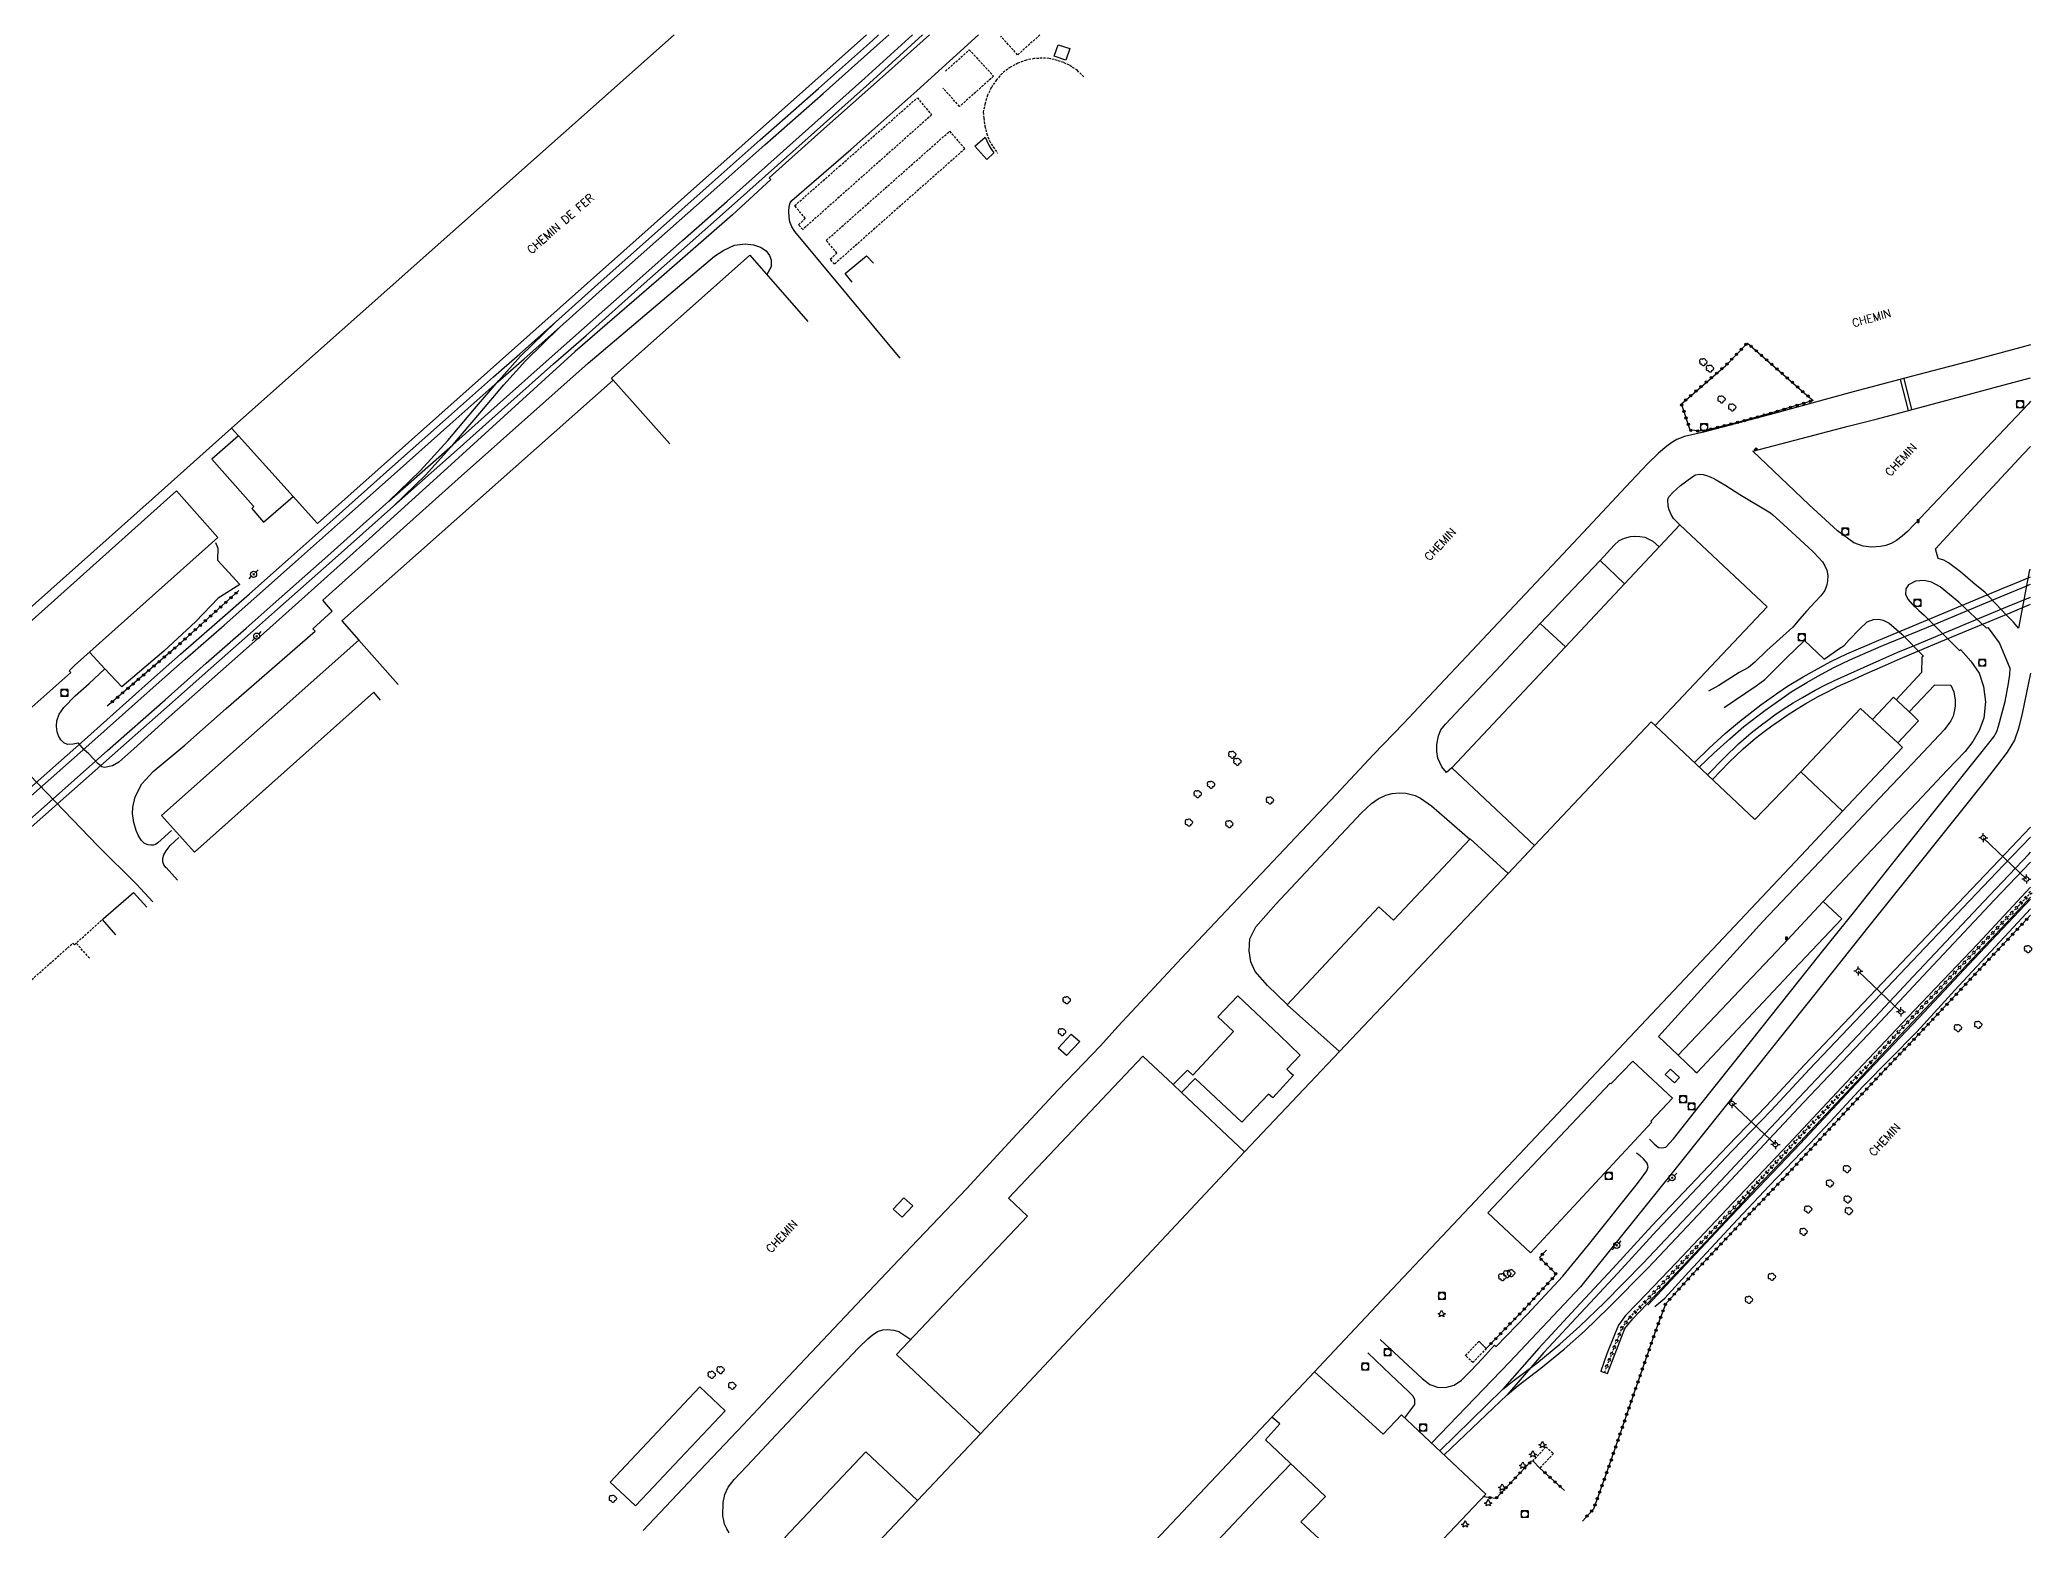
# Model space of a CAD drawing. Header units: millimetres. Extents: x 161000 to 162000, y 122000 to 123000.
# Drawn here: x 161564.6 to 162000.3, y 122344 to 122669.9 of the extents above; entities that cross this region are included whole.
import ezdxf
from ezdxf.enums import TextEntityAlignment as Align

# ---------------------------------------------------------------- set-up
doc = ezdxf.new("R2010")
doc.units = ezdxf.units.MM
doc.linetypes.add('DASHED', pattern=[0.75, 0.5, -0.25])
doc.layers.get('0').update_dxf_attribs({"linetype": 'CONTINUOUS'})
for name, color, linetype in [('W0006', 2, 'CONTINUOUS'), ('W0016', 2, 'CONTINUOUS'), ('W0017', 7, 'CONTINUOUS'), ('W0104', 1, 'CONTINUOUS'), ('W0105', 7, 'CONTINUOUS'), ('W0112', 1, 'DASHED'), ('W0120', 7, 'CONTINUOUS'), ('W0211', 2, 'CONTINUOUS'), ('W0214', 2, 'CONTINUOUS'), ('W0220', 5, 'DASHED'), ('W0300', 7, 'CONTINUOUS'), ('W0303', 7, 'CONTINUOUS'), ('W0323', 7, 'CONTINUOUS'), ('W0401', 7, 'CONTINUOUS'), ('W0420', 7, 'CONTINUOUS'), ('W0473', 7, 'CONTINUOUS'), ('W0610', 7, 'CONTINUOUS'), ('W0611', 7, 'CONTINUOUS'), ('W0700', 7, 'CONTINUOUS'), ('W0989', 7, 'CONTINUOUS')]:
    doc.layers.add(name, color=color, linetype=linetype)
doc.styles.get("Standard").update_dxf_attribs({"font": 'romans.shx', "width": 0.85})

# ---------------------------------------------------------------- blocks, each defined once
blk = doc.blocks.new('T303')
for p, q in [((-0.77, 0), (-0.28, 0.21)), ((-0.28, -0.21), (-0.77, 0)), ((-0.28, 0.21), (0, 0.83)), ((0, 0.83), (0.28, 0.21)), ((0.28, 0.21), (0.83, 0)), ((0.83, 0), (0.28, -0.21)), ((-0.49, -0.63), (-0.28, -0.21)), ((0, -0.35), (-0.49, -0.63)), ((0.56, -0.63), (0, -0.35)), ((0.28, -0.21), (0.56, -0.63))]:
    blk.add_line(p, q)
blk = doc.blocks.new('T300')
for p, q in [((-0.8, 0.51), (-0.86, 0.34)), ((-0.86, 0.34), (-0.86, 0.17)), ((-0.86, 0.17), (-0.74, 0.06)), ((-0.69, 0.63), (-0.8, 0.51)), ((-0.8, -0.06), (-0.74, 0.06)), ((-0.74, 0.06), (-0.69, 0.11)), ((-0.57, 0.69), (-0.69, 0.63)), ((-0.46, 0.69), (-0.57, 0.69)), ((-0.29, 0.63), (-0.46, 0.69)), ((-0.29, 0.63), (-0.17, 0.74)), ((-0.23, 0.57), (-0.29, 0.63)), ((-0.17, 0.74), (-0.06, 0.8)), ((-0.06, 0.8), (0.06, 0.8)), ((0.06, 0.8), (0.23, 0.74)), ((0.23, 0.74), (0.34, 0.63)), ((0.34, 0.63), (0.4, 0.51)), ((0.46, 0.46), (0.34, 0.46)), ((0.4, 0.51), (0.4, 0.46)), ((0.57, 0.4), (0.46, 0.46)), ((0.57, 0.4), (0.69, 0.29)), ((0.69, 0.29), (0.74, 0.17)), ((0.74, 0.06), (0.69, -0.17)), ((0.74, 0.17), (0.74, 0.06)), ((-0.8, -0.17), (-0.8, -0.06)), ((-0.8, -0.23), (-0.8, -0.17)), ((-0.74, -0.34), (-0.8, -0.23)), ((-0.69, -0.4), (-0.74, -0.34)), ((-0.51, -0.46), (-0.69, -0.4)), ((-0.4, -0.46), (-0.51, -0.46)), ((-0.4, -0.46), (-0.34, -0.46)), ((-0.34, -0.46), (-0.34, -0.4)), ((-0.34, -0.51), (-0.34, -0.46)), ((-0.29, -0.63), (-0.34, -0.51)), ((-0.17, -0.74), (-0.29, -0.63)), ((-0.06, -0.8), (-0.17, -0.74)), ((0.06, -0.8), (-0.06, -0.8)), ((0.17, -0.74), (0.06, -0.8)), ((0.23, -0.69), (0.17, -0.74)), ((0.29, -0.46), (0.23, -0.46)), ((0.29, -0.63), (0.23, -0.69)), ((0.46, -0.4), (0.29, -0.46)), ((0.34, -0.51), (0.29, -0.63)), ((0.34, -0.51), (0.34, -0.46)), ((0.57, -0.34), (0.46, -0.4)), ((0.63, -0.29), (0.57, -0.34)), ((0.69, -0.17), (0.63, -0.29))]:
    blk.add_line(p, q)
blk = doc.blocks.new('T473')
for p, q in [((-0.166667, 0.166667), (0.166667, -0.166667)), ((-0.166667, -0.166667), (0.166667, 0.166667)), ((0.500001, 0.500001), (1.000002, 1.000002)), ((-1.000002, -1.000002), (-0.500001, -0.500001))]:
    blk.add_line(p, q)
blk.add_ellipse((0, 0), major_axis=(0.471405, 0.471405), ratio=1, start_param=5.4977871438, end_param=11.780972451)
blk = doc.blocks.new('T420')
for p, q in [((0.75, 0.75), (-0.75, 0.75)), ((-0.75, 0.75), (-0.75, -0.75)), ((0.75, 0.75), (0.75, -0.75)), ((0.75, -0.75), (-0.75, -0.75))]:
    blk.add_line(p, q)
blk.add_ellipse((0, 0), major_axis=(-0.53, 0.53), ratio=1, start_param=3.926991, end_param=10.210176)
blk = doc.blocks.new('T401')
for p, q in [((-0.3, 0.3), (0, 0.3)), ((-0.3, -0.25), (-0.3, 0.3)), ((-0.3, 0.15), (0, 0.15)), ((-0.3, 0), (0, 0)), ((0, 0.3), (0, -0.25)), ((-0.3, -0.15), (0, -0.15)), ((-0.3, -0.25), (-0.3, -0.3)), ((-0.3, -0.3), (0, -0.3)), ((0, -0.3), (0, -0.25))]:
    blk.add_line(p, q)
blk = doc.blocks.new('T610')
for p, q in [((-0.500001, 0), (-1.000002, 0)), ((0, 0.500001), (0, 1.000002)), ((0.500001, 0), (1.000002, 0)), ((0, -0.500001), (0, -1.000002))]:
    blk.add_line(p, q)
blk.add_ellipse((0, 0), major_axis=(-0.353554, 0.353554), ratio=1, start_param=3.926990817, end_param=10.2101761242)
blk = doc.blocks.new('t323o')
at = {"color": 0, "linetype": 'Continuous'}
for radius in [0.25, 0.15]:
    blk.add_circle((0, 0), radius, dxfattribs=at)
blk = doc.blocks.new('t220o')
at = {"color": 0, "linetype": 'Continuous'}
for p, q in [((-0.25, 0.25), (0.25, 0.25)), ((-0.25, -0.25), (0.25, -0.25))]:
    blk.add_line(p, q, dxfattribs=at)

msp = doc.modelspace()

# ---------------------------------------------------------------- linework, layer by layer
at = {"layer": 'W0006'}
for points in [[(161603.01, 122559.99), (161603.54, 122558.77), (161603.44, 122556.11), (161608.34, 122550.81), (161603.61, 122547.81), (161598.75, 122542.72), (161591.73, 122536.22), (161582.5, 122528.48), (161578.79, 122532.35)], [(161922.89, 122447.91), (161926.52, 122444.41), (161926.96, 122444.01), (161948.19, 122466.65), (161958.71, 122477.73), (161954.63, 122481.49)]]:
    msp.add_lwpolyline(points, dxfattribs=at)
at = {"layer": 'W0016'}
for points in [[(161973.25, 122588.9), (161971.55, 122595.66)], [(161972.25, 122595.85), (161973.94, 122589.06)]]:
    msp.add_lwpolyline(points, dxfattribs=at)
at = {"layer": 'W0017'}
for points in [[(161724.49, 122639.35), (161724.13, 122639.73), (161734.76, 122649.3), (161750.17, 122663), (161759.14, 122671)], [(161729.09, 122634.8), (161741.96, 122645.92), (161756.39, 122658.74), (161769.86, 122671)], [(161724.49, 122639.35), (161716.08, 122631.68), (161699.97, 122617.57), (161681.66, 122601.77), (161653.78, 122576.37), (161637.33, 122561.44), (161622.57, 122548.19), (161613.53, 122540.1), (161592.83, 122521.84)], [(161752.73, 122600.31), (161729.7, 122628.03), (161729.05, 122629.07), (161728.62, 122630.13), (161728.5, 122631.15), (161728.42, 122632.4), (161728.5, 122633.48), (161728.73, 122634.29), (161729.09, 122634.8)], [(161596.33, 122515.7), (161605.34, 122523.69), (161624.84, 122540.61), (161624.32, 122541.14), (161628.56, 122545.03), (161626.51, 122547.4), (161656.06, 122573.92), (161684.51, 122599.25), (161712.12, 122622.6), (161714.18, 122623.91), (161716.51, 122625.03), (161718.85, 122625.34), (161720.65, 122625.13), (161722.2, 122624.61), (161723.45, 122623.76), (161724.21, 122622.74), (161724.55, 122621.82), (161724.51, 122620.28)], [(161724.51, 122620.28), (161723.57, 122618.59)], [(162000, 122603.21), (161997.82, 122602.62), (161987.6, 122599.89), (161975.25, 122596.64), (161961.21, 122592.94), (161943.9, 122588.23), (161928.43, 122584.13), (161924.28, 122583.2), (161922.62, 122582.53), (161921.52, 122581.87), (161920.42, 122581.07), (161918.64, 122579.55), (161916.28, 122577.25), (161912.57, 122573.33), (161900, 122559.9), (161878.96, 122537.56), (161868.38, 122526.3), (161862.83, 122520.45), (161856.31, 122513.62), (161848.14, 122504.9), (161815.33, 122470.23), (161800.39, 122454.16), (161796.56, 122449.91), (161787.31, 122440.3), (161777.31, 122429.62), (161767.26, 122418.69), (161755.18, 122405.97), (161743.17, 122393.41), (161734.57, 122384.28), (161728.25, 122377.55), (161718.39, 122367.1), (161707.64, 122355.69), (161696.52, 122343.98)], [(162000, 122590.88), (161999.51, 122590.35), (161986.44, 122576.5), (161974.55, 122563.96), (161973.07, 122562.43), (161971.89, 122561.41), (161970.66, 122560.42), (161969.47, 122559.79), (161968.33, 122559.35), (161967.16, 122559.1), (161965.28, 122559.02), (161963.39, 122559.23), (161961.33, 122559.93), (161957.76, 122562.54), (161951.54, 122568.27), (161945.3, 122574.22), (161939.22, 122579.97), (161948.4, 122582.39), (161960.07, 122585.42), (161966.5, 122587.07), (161984.76, 122591.95), (161993.93, 122594.42), (162000, 122596.04)], [(162000, 122554.01), (161999.72, 122554.04), (161997.37, 122541.24), (161996.21, 122542.56), (161994.7, 122544.14), (161989.95, 122549.15), (161987.85, 122550.85), (161984.62, 122553.61), (161982.05, 122555.58), (161981.01, 122556.13), (161979.79, 122556.52), (161979.16, 122558.65), (161987.76, 122567.97), (161998.4, 122579.38), (162000, 122581.01)], [(161923.28, 122563.87), (161921.86, 122565.27), (161921.34, 122566.11), (161920.95, 122567.12), (161920.75, 122567.97), (161920.65, 122569.42), (161920.9, 122570.03), (161921.78, 122571.04), (161923.44, 122572.47), (161925.88, 122574.32), (161926.73, 122574.79), (161927.64, 122574.98), (161928.35, 122574.88), (161929.13, 122574.66), (161929.9, 122574.35), (161930.83, 122573.9), (161933.31, 122572.45), (161936.38, 122570.47), (161943.1, 122566.5), (161943.64, 122566.05), (161945.91, 122563.92), (161950.47, 122559.77), (161952.4, 122557.96), (161953.65, 122556.69), (161954.48, 122555.77), (161955, 122554.92), (161955.41, 122553.94), (161955.63, 122552.8), (161955.6, 122551.62), (161955.44, 122550.77), (161954.97, 122549.52), (161954.09, 122548.38), (161952.89, 122547.04), (161950.99, 122544.96), (161949.49, 122543.29), (161947.95, 122541.53), (161942.28, 122536.41), (161939.64, 122533.85), (161938.28, 122532.66), (161936.27, 122531.55), (161931.77, 122528.74), (161929.56, 122527.53)], [(161905.85, 122556.04), (161908.94, 122559.4), (161909.98, 122560.45), (161911.16, 122560.99), (161912.47, 122561.34), (161913.46, 122561.43), (161914.52, 122561.32), (161915.61, 122561.16), (161916.52, 122560.74), (161917.4, 122560.29), (161918.77, 122559.07)], [(161916.64, 122429.56), (161917.65, 122428.49), (161918.62, 122427.74), (161919.37, 122427.61), (161920.19, 122427.76), (161921.88, 122429.63), (161927.29, 122436.46), (161938.7, 122450.82), (161953.96, 122470.02), (161961.54, 122479.39), (161969.86, 122489.88), (161990.59, 122515.77), (161991.94, 122517.55), (161992.58, 122518.7), (161992.93, 122519.87), (161994.41, 122525.25), (161995.12, 122529.15), (161995.43, 122531.13), (161995.49, 122532.44), (161993.21, 122538.05), (161990.75, 122541.36), (161990.33, 122541.28), (161984.31, 122546.93), (161980.24, 122550.3), (161978.33, 122551.33), (161976.73, 122551.72), (161974.84, 122551.54), (161973.27, 122550.77), (161972.68, 122549.88), (161972.61, 122548.73), (161973.16, 122547.64), (161974.07, 122546.51), (161975.53, 122545.12), (161976.69, 122544.15), (161978.19, 122542.65), (161984.46, 122536.39), (161984.71, 122536.55), (161986.95, 122534.05), (161988.76, 122531.43), (161989.67, 122528.51), (161990.12, 122525.15), (161989.73, 122521.56), (161988.73, 122518.9), (161987.33, 122516.48), (161985.67, 122514.33), (161981.72, 122510.21), (161975.14, 122503.15), (161965.29, 122492.83), (161954.63, 122481.49), (161945.8, 122472.01), (161922.89, 122447.91), (161918.58, 122451.96)], [(161873.39, 122510.74), (161872.21, 122509.68), (161871.25, 122510.99), (161870.32, 122512.85), (161870.1, 122514.34), (161870.09, 122515.82), (161870.48, 122517.73), (161871, 122519.02), (161872.01, 122520.25), (161876.5, 122525.01), (161883, 122531.94), (161892.76, 122542.27)], [(161932.99, 122523.9), (161939.99, 122528.65), (161941.89, 122530.04), (161946.53, 122534.72), (161950.56, 122538.59), (161954.87, 122534.47), (161958.08, 122536.76), (161959.2, 122537.48), (161960.3, 122538.72), (161962.56, 122541.08), (161964.23, 122542.67), (161965.61, 122543.18), (161966.69, 122543.23), (161967.76, 122543), (161969.05, 122542.35), (161970.69, 122540.95), (161971.84, 122539.97), (161976.55, 122535.18), (161976.19, 122534.93), (161976.11, 122531.56), (161970.62, 122525.62)], [(161592.83, 122521.84), (161585.17, 122514.86), (161581.85, 122511.96), (161580.52, 122511.2), (161578.77, 122510.8), (161578.16, 122510.93), (161577.27, 122511.68), (161575.31, 122513.78), (161574.31, 122514.68), (161573.03, 122516.11), (161571.89, 122515.93), (161570.64, 122515.82), (161569.85, 122516.19), (161569.18, 122516.89), (161568.68, 122517.7), (161568.4, 122518.62), (161568.23, 122519.77), (161568.35, 122521.01), (161568.85, 122522.44), (161569.83, 122523.95), (161572.36, 122526.45), (161575.39, 122529.2), (161578.79, 122532.35), (161575.46, 122536.02)], [(161984.71, 122536.55), (161984.46, 122536.39)], [(162000, 122531.4), (161998.16, 122522.59), (161997.36, 122519.32), (161996.48, 122516.77), (161994.88, 122514.14), (161992.73, 122511.41), (161989.76, 122507.55), (161984.89, 122501.38), (161973.53, 122487.17), (161964.87, 122476.47), (161952.21, 122460.54), (161937.76, 122442.41), (161921.88, 122422.57), (161901.57, 122397.23), (161886, 122380.74), (161868.99, 122363.09)], [(161973.46, 122522.99), (161979.06, 122528.92), (161982.57, 122528.84), (161983.21, 122527.36), (161983.51, 122525.51), (161983.5, 122524.32), (161983.37, 122523.33), (161983.04, 122522.06), (161982.57, 122521.02), (161981.18, 122519.12), (161978.83, 122516.65), (161974.16, 122511.71), (161968.21, 122505.4), (161955.21, 122491.67), (161941.43, 122477.16), (161918.58, 122451.96)], [(161593.41, 122497.03), (161590.39, 122494.33), (161589.87, 122493.99), (161589.36, 122493.84), (161588.86, 122493.82), (161588.31, 122493.91), (161587.47, 122494.22), (161586.8, 122494.88), (161586.17, 122495.9), (161585.65, 122497.01), (161585.14, 122498.8), (161584.86, 122500.77), (161584.94, 122502.16), (161585.42, 122504.41), (161586.91, 122507.23), (161589.39, 122509.91), (161596.33, 122515.7)], [(161485.96, 122470.57), (161487.64, 122469.77), (161488.94, 122469.46), (161490.08, 122469.37), (161491.58, 122469.62), (161493.09, 122470.34), (161495.3, 122472.26), (161499.27, 122475.96), (161509.25, 122485.02), (161520.62, 122495.02), (161524.02, 122498.22), (161524.77, 122497.88), (161529.83, 122502.81), (161533.3, 122505.99), (161534.74, 122507), (161535.86, 122507.57), (161537.1, 122507.91), (161538.95, 122508.24), (161541.04, 122508.46), (161543.48, 122508.4), (161549.99, 122508.3), (161562.37, 122509.22), (161577.33, 122493.62), (161585.72, 122485.33)], [(161837.41, 122458.98), (161833.1, 122463.12), (161830.43, 122466.21), (161829.43, 122468.31), (161829.09, 122470.74), (161829.25, 122473.31), (161830.53, 122475.97), (161834.92, 122480.94), (161843.6, 122490.19), (161853.67, 122500.88), (161855.85, 122502.97), (161857.27, 122503.98), (161859, 122504.75), (161860.36, 122505.15), (161861.92, 122505.27), (161863.36, 122505.16), (161865.36, 122504.68), (161866.58, 122504.12), (161868.96, 122502.46), (161877.34, 122495.12)], [(161592.23, 122488.89), (161591.73, 122489.54), (161591.5, 122490.17), (161591.5, 122490.96), (161591.71, 122491.72), (161592.19, 122492.57), (161593.08, 122493.76)], [(161593.08, 122493.75), (161595.03, 122495.53)], [(161594.67, 122486.16), (161592.21, 122488.91)], [(161585.72, 122485.33), (161589.31, 122481.42)], [(161857.76, 122385.73), (161866.95, 122377.17), (161868.59, 122375.88), (161870.49, 122375.26), (161872.29, 122375.3), (161873.92, 122375.76), (161875.52, 122376.86), (161877.46, 122378.81), (161880.12, 122381.59), (161882.74, 122384.46), (161883.08, 122384.2), (161889.9, 122391.22), (161897.7, 122399.57), (161903.32, 122406.4), (161913.99, 122419.81), (161916.05, 122422.59), (161916.35, 122423.47), (161916.1, 122424.28), (161915.36, 122425.2), (161914.6, 122425.92), (161913.81, 122426.51)], [(161715.39, 122343.43), (161714.81, 122344.32), (161714.35, 122345.37), (161714.16, 122346.13), (161713.94, 122347.19), (161714.02, 122350.05), (161714.39, 122351.82), (161715.16, 122353.47), (161716.42, 122355.09), (161720.46, 122359.36), (161725.58, 122364.8), (161735.6, 122375.42), (161743.65, 122383.93), (161745.7, 122385.87), (161746.62, 122386.7), (161747.83, 122387.47), (161748.96, 122387.84), (161749.9, 122387.95), (161751.35, 122387.76), (161752.47, 122387.49), (161755.08, 122385.73)], [(161863.13, 122368.59), (161864.46, 122370.32), (161865.28, 122371.49), (161865.32, 122372.57), (161864.96, 122373.32), (161864.44, 122373.83), (161863.91, 122374.35), (161860.04, 122378), (161855.03, 122382.82)], [(161838.2, 122358.55), (161829.25, 122349.18), (161819.73, 122339.14)]]:
    msp.add_lwpolyline(points, dxfattribs=at)
at = {"layer": 'W0104'}
for points in [[(161703.35, 122671), (161606.54, 122585.04)], [(161745.39, 122671), (161625.32, 122564.15), (161619.99, 122570.09)], [(161689.99, 122595.54), (161689.64, 122595.95), (161719.86, 122622.82), (161732.56, 122608.34)], [(161742.27, 122616.96), (161740.7, 122618.82), (161745.42, 122622.7), (161746.91, 122621.06)], [(161689.99, 122595.54), (161630.66, 122542.87), (161634.36, 122538.67)], [(161702.36, 122581.58), (161689.99, 122595.54)], [(161606.54, 122585.04), (161589.2, 122569.46), (161509.22, 122498.27), (161476.79, 122469.48), (161428.13, 122426.17), (161401.46, 122402.5)], [(161608.04, 122583.37), (161602.23, 122578.24), (161611.27, 122568.06), (161611.43, 122567.87), (161610.93, 122567.41), (161613.52, 122564.44), (161619.99, 122570.09)], [(161606.54, 122585.04), (161608.04, 122583.37)], [(161619.99, 122570.09), (161608.04, 122583.37)], [(161917.91, 122519.96), (161942.36, 122545.97), (161923.28, 122563.87), (161911.17, 122550.97)], [(161898.26, 122537.23), (161892.76, 122542.27), (161905.85, 122556.04), (161911.17, 122550.97)], [(161898.26, 122537.23), (161911.17, 122550.97)], [(161639.13, 122525.56), (161637.65, 122527.26), (161598.43, 122492.26), (161591.24, 122500.33), (161634.36, 122538.67)], [(161634.36, 122538.67), (161642.97, 122528.96)], [(161891.52, 122493.75), (161873.39, 122510.74), (161898.26, 122537.23)], [(161949.73, 122509.86), (161962.8, 122523.71), (161965.39, 122521.31)], [(161970.92, 122516.17), (161975.47, 122521.01), (161974.16, 122522.34), (161969.99, 122526.21), (161965.39, 122521.31)], [(161917.91, 122519.96), (161917.01, 122520.8), (161891.52, 122493.75)], [(161917.91, 122519.96), (161939.67, 122499.43), (161949.73, 122509.86)], [(161965.39, 122521.31), (161970.92, 122516.17)], [(161958.83, 122501.27), (161971.96, 122515.2), (161970.92, 122516.17)], [(161958.83, 122501.27), (161949.73, 122509.86)], [(161843.4, 122378.65), (161845.4, 122380.81), (161859.19, 122395.48), (161950.93, 122492.74), (161958.83, 122501.27)], [(161848.82, 122448.68), (161837.38, 122458.94), (161857.43, 122480.33), (161860.63, 122477.45), (161877.45, 122495.24), (161885.7, 122487.6)], [(161885.7, 122487.6), (161891.52, 122493.75)], [(161848.82, 122448.68), (161885.7, 122487.6)], [(161581.21, 122474.24), (161578.28, 122477.54), (161578.54, 122477.8), (161585.1, 122483.51), (161588.01, 122480.26)], [(161812.43, 122441.47), (161815.59, 122444.63), (161816.77, 122443.54), (161825.67, 122453.07), (161822.25, 122456.3), (161826.57, 122460.88), (161835.72, 122452.28), (161840.23, 122447.94), (161837.32, 122444.87), (161838.01, 122444.2), (161838.76, 122443.52), (161834.27, 122438.6), (161833.33, 122439.37), (161827.51, 122433.27), (161817.24, 122442.81), (161814.27, 122439.74)], [(161828.04, 122426.75), (161848.82, 122448.68)], [(161770.35, 122365.13), (161751.95, 122382.42), (161780.57, 122412.69), (161776.45, 122416.62), (161805.81, 122447.72), (161812.43, 122441.47)], [(161812.43, 122441.47), (161814.27, 122439.74)], [(161828.04, 122426.75), (161814.27, 122439.74)], [(161828.04, 122426.75), (161770.35, 122365.13)], [(161843.4, 122378.65), (161858.4, 122365.03), (161862.42, 122369.26), (161880.85, 122351.94), (161876.81, 122347.69), (161867.57, 122337.89), (161858.84, 122328.6), (161847.86, 122338.75), (161845.66, 122336.49), (161843.09, 122338.82), (161845.42, 122341.18), (161840.41, 122345.86), (161845.75, 122351.43), (161832.65, 122363.8), (161835.78, 122367.26), (161834.07, 122368.76)], [(161843.4, 122378.65), (161834.07, 122368.76)], [(161834.07, 122368.76), (161728.26, 122256.66), (161721.2, 122249.3), (161712.38, 122257.33), (161704.56, 122249), (161681.33, 122270.84), (161693.67, 122283.92)], [(161756.55, 122350.51), (161770.35, 122365.13)], [(161735.56, 122328.28), (161727.16, 122335.82), (161730.6, 122339.51), (161727.51, 122342.46), (161745.21, 122361.15), (161756.55, 122350.51)], [(161735.56, 122328.28), (161756.55, 122350.51)]]:
    msp.add_lwpolyline(points, dxfattribs=at)
for points in [[(161786.46, 122666.38), (161787.32, 122668.85), (161789.83, 122668.02), (161788.96, 122665.49), (161786.46, 122666.38)], [(161771.38, 122648.61), (161771.7, 122647.85), (161772.21, 122646.78), (161772.72, 122645.97), (161773.22, 122645.21), (161771.71, 122643.74), (161769.11, 122646.67), (161771.38, 122648.61)], [(161572.17, 122533.09), (161571.03, 122531.96), (161571.39, 122531.61), (161556.91, 122518.74), (161547.41, 122529.21), (161594.46, 122571.29), (161603.55, 122561.11)], [(161789.16, 122447.81), (161787.31, 122449.4), (161790.18, 122452.51), (161792.03, 122450.87), (161789.16, 122447.81)], [(161921.7, 122438.47), (161916.96, 122433.46), (161917.13, 122433.24), (161890.58, 122404.67), (161881.26, 122413.46), (161908.04, 122441.78), (161908.21, 122441.65), (161912.96, 122446.61)], [(161921.22, 122444.87), (161923.18, 122443.05), (161922.1, 122441.86), (161920.08, 122443.66), (161921.22, 122444.87)], [(161755.49, 122414.95), (161753.17, 122412.45), (161751.25, 122414.21), (161753.54, 122416.69), (161755.49, 122414.95)], [(161708.93, 122375.37), (161714.49, 122370.15), (161702.11, 122356.99), (161698.87, 122353.6), (161694.9, 122349.35), (161689.3, 122354.54)]]:
    msp.add_lwpolyline(points, close=True, dxfattribs=at)
at = {"layer": 'W0105'}
for points in [[(161879.32, 122385.36), (161880.94, 122383.77)], [(161892.66, 122357.63), (161891.15, 122359.17)]]:
    msp.add_lwpolyline(points, dxfattribs=at)
at = {"layer": 'W0112'}
for points in [[(161783.33, 122671), (161778.44, 122666.64), (161774.78, 122670.7)], [(161762.69, 122663.1), (161767.88, 122667.76), (161773.19, 122661.97), (161765.75, 122655.35), (161762.09, 122659.39)], [(161792.92, 122661.82), (161791.52, 122663.21), (161789.76, 122664.37), (161788.52, 122664.94), (161787.17, 122665.42), (161785.32, 122665.87), (161783.81, 122665.92), (161782.08, 122665.83), (161780.34, 122665.49), (161778.46, 122664.81), (161776.88, 122663.94), (161775.05, 122662.59), (161773.83, 122661.17)], [(161773.83, 122661.17), (161772.67, 122659.47), (161771.86, 122657.8), (161771.31, 122655.99), (161770.93, 122654.09), (161771.06, 122652.8), (161771.28, 122651.02), (161771.68, 122649.4), (161772.29, 122647.85), (161773.09, 122646.5), (161774.07, 122645.12)], [(161519.77, 122419.79), (161516.58, 122423.22), (161527.74, 122433.22), (161540.48, 122444.48), (161554.37, 122456.96), (161571.84, 122472.39), (161572.15, 122472.05), (161578.28, 122477.55)], [(161575.45, 122469.13), (161572.54, 122472.41)], [(161880.94, 122383.77), (161878.01, 122380.67), (161876.42, 122382.19), (161879.32, 122385.36)], [(161891.09, 122359.09), (161894, 122362.29), (161895.63, 122360.77), (161892.66, 122357.63)]]:
    msp.add_lwpolyline(points, dxfattribs=at)
for points in [[(161759.63, 122653.51), (161731.45, 122628.45), (161730.52, 122629.5), (161732.03, 122630.88), (161729.68, 122633.64), (161739.49, 122642.29), (161756.51, 122657.26)], [(161763.57, 122649.93), (161766.92, 122646.11), (161738.38, 122620.88), (161737.48, 122621.98), (161738.94, 122623.3), (161736.58, 122626.07)]]:
    msp.add_lwpolyline(points, close=True, dxfattribs=at)
at = {"layer": 'W0120'}
msp.add_lwpolyline([(161905.95, 122378.82), (161907.47, 122378.27)], dxfattribs=at)
at = {"layer": 'W0211'}
for points in [[(162000, 122484.64), (161988.42, 122472.25), (161973.11, 122456.24), (161959.72, 122441.99), (161947.02, 122428.43), (161933.58, 122414.21), (161922.55, 122402.54), (161914.12, 122393.76), (161911.42, 122390.99), (161909.86, 122388.85), (161909.11, 122387.14), (161907.3, 122382.6), (161905.96, 122378.81)], [(161907.47, 122378.27), (161911.26, 122388.15), (161912.98, 122390.27), (161919.02, 122396.62), (161930.03, 122408.28), (161939.96, 122418.93), (161949.49, 122428.88), (161960.86, 122440.97), (161971.61, 122452.39), (161982.17, 122463.57), (161998.28, 122480.66), (162000, 122482.48)], [(161917.84, 122392.96), (161920.02, 122394.75), (161925.23, 122400.51), (161934.86, 122410.86), (161942.82, 122419.33), (161951.73, 122428.57), (161956.16, 122433.29), (161963.3, 122441.06), (161975.07, 122453.03), (161984.2, 122463.02), (161995.27, 122474.87), (162000, 122479.92)]]:
    msp.add_lwpolyline(points, dxfattribs=at)
at = {"layer": 'W0214'}
msp.add_lwpolyline([(161916.29, 122393.22), (161922.34, 122399.75), (161934.45, 122412.6), (161949.57, 122428.49), (161961.79, 122441.59), (161975.54, 122456.08), (161987.68, 122468.97), (162000, 122482.05)], dxfattribs=at)
at = {"layer": 'W0220'}
msp.add_lwpolyline([(161906.81, 122378.51), (161908.96, 122384.07), (161910.62, 122388.25), (161912.3, 122390.5), (161915.61, 122393.88), (161921.88, 122400.59), (161936.46, 122415.94), (161950.78, 122431.41), (161965.16, 122446.5), (161972.62, 122454.61), (161984.03, 122466.6), (161997.27, 122480.49), (162000, 122483.42)], dxfattribs=at)
at = {"layer": 'W0323'}
msp.add_lwpolyline([(161952.44, 122591.08), (161942.64, 122588.12), (161935.57, 122586.19), (161933.15, 122585.61), (161930.67, 122584.96), (161928.29, 122584.33), (161925.54, 122584.54), (161923.6, 122590.36), (161933.3, 122598.75), (161938.05, 122603.62), (161947.58, 122595.29), (161951.05, 122592.21)], close=True, dxfattribs=at)
for points in [[(161608.13, 122549.49), (161594.05, 122536.85), (161579.32, 122524.21)], [(162000, 122478.52), (161999.19, 122477.67), (161987.42, 122465.17), (161977.21, 122454.24), (161966.85, 122443.42), (161956.74, 122432.54), (161946.46, 122421.5), (161936.23, 122410.8), (161925.96, 122399.92), (161920.11, 122393.48), (161917.91, 122387.38), (161913.15, 122373.69), (161908.29, 122359.47), (161904.38, 122348.65), (161901.96, 122346.03)], [(161894.13, 122405.29), (161892.55, 122403.68), (161896.26, 122400), (161888.77, 122391.88), (161882.67, 122385.55), (161880.94, 122383.77)], [(161891.09, 122359.09), (161890.72, 122359.08), (161883.03, 122350.95), (161880.29, 122351.35)], [(161892.66, 122357.63), (161898.07, 122352.72)]]:
    msp.add_lwpolyline(points, dxfattribs=at)
at = {"layer": 'W0611'}
for points in [[(161999.07, 122486.41), (161989.64, 122495.46)], [(161962.3, 122466.3), (161971.64, 122457.38)], [(161944.18, 122428.34), (161934.68, 122437.33)]]:
    msp.add_lwpolyline(points, dxfattribs=at)
at = {"layer": 'W0700'}
for points in [[(161589.05, 122529.99), (161595.39, 122535.58), (161603.93, 122543.07), (161610.42, 122548.77), (161618.89, 122556.32), (161628.73, 122565.07), (161641.74, 122576.63), (161653.3, 122586.93), (161663.78, 122596.22), (161669.54, 122601.3), (161677.34, 122608.16), (161687.33, 122617.13), (161699.01, 122627.54), (161711.67, 122638.74), (161722.15, 122648.04), (161734.91, 122659.32), (161746.69, 122669.8), (161748.05, 122671)], [(161590.02, 122528.88), (161596.36, 122534.47), (161604.9, 122541.96), (161611.39, 122547.67), (161619.87, 122555.22), (161629.7, 122563.97), (161642.72, 122575.53), (161654.28, 122585.82), (161664.75, 122595.12), (161670.51, 122600.2), (161678.32, 122607.06), (161688.31, 122616.04), (161699.99, 122626.44), (161712.64, 122637.64), (161723.13, 122646.94), (161735.89, 122658.21), (161747.67, 122668.7), (161750.28, 122671)], [(161591.98, 122525.62), (161601, 122533.63), (161609.7, 122541.27), (161615.61, 122546.54), (161627.58, 122557.1), (161640.96, 122569.04), (161654.91, 122581.36), (161665.98, 122591.29), (161675.98, 122600.19), (161683.08, 122606.41), (161695.14, 122617.13), (161705.17, 122626.07), (161714.91, 122634.68), (161745.06, 122661.51), (161755.48, 122671)], [(161592.96, 122524.52), (161601.98, 122532.52), (161610.68, 122540.17), (161616.58, 122545.44), (161628.56, 122555.99), (161641.94, 122567.94), (161655.89, 122580.26), (161666.95, 122590.19), (161676.96, 122599.08), (161684.06, 122605.31), (161696.12, 122616.03), (161706.14, 122624.97), (161715.88, 122633.57), (161746.05, 122660.42), (161757.67, 122671)], [(161640.96, 122569.04), (161647.87, 122575.72), (161653.8, 122582.33), (161659.69, 122589.26), (161664.99, 122595.44), (161669.72, 122600.73), (161677.34, 122608.16)], [(161641.94, 122567.94), (161648.93, 122574.7), (161654.91, 122581.36), (161660.81, 122588.3), (161666.1, 122594.47), (161670.79, 122599.71), (161678.32, 122607.06)], [(161926.45, 122511.91), (161929.69, 122515.05), (161933.22, 122518.21), (161936.32, 122520.88), (161940.98, 122524.48), (161944.74, 122527.14), (161946.83, 122528.56), (161950.27, 122530.65), (161952.75, 122532.04), (161956.3, 122533.99), (161959.82, 122535.68), (161966.76, 122538.67), (161978.34, 122543.46), (161988.74, 122547.84), (161993.65, 122549.85), (161997.71, 122551.52), (162000, 122552.47)], [(161927.51, 122510.91), (161930.69, 122513.97), (161934.19, 122517.11), (161937.25, 122519.74), (161941.87, 122523.27), (161945.58, 122525.93), (161947.63, 122527.32), (161951.02, 122529.38), (161953.47, 122530.76), (161956.98, 122532.68), (161960.43, 122534.34), (161967.34, 122537.32), (161978.9, 122542.1), (161989.31, 122546.48), (161994.21, 122548.49), (161998.27, 122550.16), (162000, 122550.88)], [(161929.31, 122509.21), (161933.06, 122513.03), (161936.12, 122515.98), (161938.86, 122518.38), (161940.82, 122519.93), (161942.49, 122521.18), (161944.07, 122522.3), (161945.9, 122523.54), (161948.05, 122524.92), (161950.1, 122526.14), (161952.85, 122527.71), (161954.99, 122528.81), (161957.1, 122529.85), (161959.99, 122531.13), (161963.62, 122532.77), (161967, 122534.25), (161970.97, 122536.01), (161974.76, 122537.58), (161982.03, 122540.64), (161987.91, 122543.07), (161994.96, 122545.99), (162000, 122548.08)], [(161930.38, 122508.2), (161934.08, 122511.97), (161937.13, 122514.87), (161939.85, 122517.24), (161941.74, 122518.71), (161943.39, 122519.93), (161944.98, 122521.03), (161946.76, 122522.22), (161948.9, 122523.61), (161950.83, 122524.81), (161953.54, 122526.37), (161955.7, 122527.46), (161957.76, 122528.53), (161960.59, 122529.79), (161964.22, 122531.43), (161967.59, 122532.91), (161971.55, 122534.66), (161975.32, 122536.22), (161982.6, 122539.28), (161988.48, 122541.71), (161995.52, 122544.63), (162000, 122546.49)], [(161560.46, 122504.57), (161574.33, 122516.88), (161589.05, 122529.99)], [(161561.4, 122503.44), (161575.31, 122515.78), (161590.02, 122528.88)], [(161557.2, 122494.82), (161567.48, 122503.94), (161579.43, 122514.5), (161591.98, 122525.62)], [(161558.18, 122493.72), (161568.45, 122502.84), (161580.41, 122513.4), (161592.96, 122524.52)], [(162000, 122497.73), (161993.03, 122490.44), (161984.14, 122481.16), (161967.58, 122463.72), (161950.57, 122445.82), (161942.21, 122436.83), (161933.68, 122428.01), (161917.17, 122410.56), (161908.65, 122401.23), (161900.51, 122392.55), (161892.44, 122383.87), (161884.51, 122374.76)], [(161870.81, 122361.37), (161884.51, 122374.76), (161887.03, 122376.82), (161891.98, 122380.58), (161897, 122384.7), (161901.4, 122388.62), (161906.69, 122393.74), (161915.25, 122402.42), (161932.27, 122420.41), (161940.72, 122429.43), (161949.28, 122438.58), (161966.08, 122456.3), (161974.3, 122465.1), (161991.01, 122482.85), (161999.6, 122491.84), (162000, 122492.26)], [(162000, 122495.6), (161994.09, 122489.43), (161985.2, 122480.15), (161968.65, 122462.71), (161951.64, 122444.82), (161943.28, 122435.82), (161934.74, 122427), (161918.25, 122409.56), (161909.73, 122400.24), (161901.59, 122391.54), (161893.53, 122382.89), (161885.48, 122373.65)], [(161871.7, 122360.54), (161885.48, 122373.65), (161887.94, 122375.66), (161892.89, 122379.43), (161897.96, 122383.58), (161902.4, 122387.54), (161907.72, 122392.71), (161916.31, 122401.4), (161933.34, 122419.41), (161941.79, 122428.43), (161950.35, 122437.57), (161967.15, 122455.29), (161975.38, 122464.09), (161992.07, 122481.84), (162000, 122490.12)]]:
    msp.add_lwpolyline(points, dxfattribs=at)

# ---------------------------------------------------------------- block references
at = {"layer": 'W0220'}
for p, rotation in [((161999.97, 122483.39), 47.02293876650265), ((161995.87, 122479.01), 46.36659191612431), ((161996.9, 122480.1), 46.36659191612431), ((161997.93, 122481.19), 47.02293876650265), ((161998.95, 122482.29), 47.02293876650265), ((161991.72, 122474.67), 46.36659191612431), ((161992.76, 122475.76), 46.36659191612431), ((161993.8, 122476.84), 46.36659191612431), ((161994.83, 122477.93), 46.36659191612431), ((161987.58, 122470.33), 46.36659191612431), ((161988.62, 122471.41), 46.36659191612431), ((161989.65, 122472.5), 46.36659191612431), ((161990.69, 122473.59), 46.36659191612431), ((161983.45, 122465.98), 46.42641003495692), ((161984.48, 122467.07), 46.36659191612431), ((161985.51, 122468.16), 46.36659191612431), ((161986.55, 122469.24), 46.36659191612431), ((161979.31, 122461.64), 46.42641003495692), ((161980.34, 122462.72), 46.42641003495692), ((161981.38, 122463.81), 46.42641003495692), ((161982.41, 122464.9), 46.42641003495692), ((161975.17, 122457.29), 46.42641003495692), ((161976.21, 122458.38), 46.42641003495692), ((161977.24, 122459.46), 46.42641003495692), ((161978.28, 122460.55), 46.42641003495692), ((161971.07, 122452.92), 47.38762825914924), ((161972.08, 122454.02), 47.38762825914924), ((161973.11, 122455.12), 46.42641003495692), ((161974.14, 122456.2), 46.42641003495692), ((161967, 122448.5), 47.38762825914924), ((161968.02, 122449.61), 47.38762825914924), ((161969.03, 122450.71), 47.38762825914924), ((161970.05, 122451.81), 47.38762825914924), ((161962.9, 122444.13), 46.37272012518144), ((161963.93, 122445.21), 46.37272012518144), ((161964.97, 122446.3), 46.37272012518144), ((161965.99, 122447.4), 47.38762825914924), ((161958.76, 122439.78), 46.37272012518144), ((161959.79, 122440.87), 46.37272012518144), ((161960.83, 122441.95), 46.37272012518144), ((161961.86, 122443.04), 46.37272012518144), ((161954.62, 122435.44), 46.37272012518144), ((161955.65, 122436.53), 46.37272012518144), ((161956.69, 122437.61), 46.37272012518144), ((161957.72, 122438.7), 46.37272012518144), ((161950.48, 122431.09), 47.21566726905723), ((161951.51, 122432.18), 46.37272012518144), ((161952.55, 122433.27), 46.37272012518144), ((161953.58, 122434.35), 46.37272012518144), ((161946.41, 122426.69), 47.21566726905723), ((161947.43, 122427.79), 47.21566726905723), ((161948.45, 122428.89), 47.21566726905723), ((161949.47, 122429.99), 47.21566726905723), ((161942.33, 122422.29), 47.21566726905723), ((161943.35, 122423.39), 47.21566726905723), ((161944.37, 122424.49), 47.21566726905723), ((161945.39, 122425.59), 47.21566726905723), ((161938.26, 122417.88), 47.21566726905723), ((161939.28, 122418.98), 47.21566726905723), ((161940.3, 122420.08), 47.21566726905723), ((161941.31, 122421.18), 47.21566726905723), ((161934.15, 122413.51), 46.47419833842014), ((161935.18, 122414.6), 46.47419833842014), ((161936.22, 122415.68), 46.47419833842014), ((161937.24, 122416.78), 47.21566726905723), ((161930.02, 122409.16), 46.47419833842014), ((161931.05, 122410.25), 46.47419833842014), ((161932.09, 122411.33), 46.47419833842014), ((161933.12, 122412.42), 46.47419833842014), ((161925.89, 122404.81), 46.47419833842014), ((161926.92, 122405.9), 46.47419833842014), ((161927.95, 122406.98), 46.47419833842014), ((161928.99, 122408.07), 46.47419833842014), ((161921.76, 122400.46), 46.97128721133527), ((161922.79, 122401.54), 46.47419833842014), ((161923.82, 122402.63), 46.47419833842014), ((161924.85, 122403.72), 46.47419833842014), ((161917.66, 122396.07), 46.97128721133527), ((161918.69, 122397.17), 46.97128721133527), ((161919.71, 122398.26), 46.97128721133527), ((161920.73, 122399.36), 46.97128721133527), ((161913.52, 122391.73), 45.59966479074738), ((161914.57, 122392.81), 45.59966479074738), ((161915.61, 122393.88), 46.97128721133527), ((161916.64, 122394.97), 46.97128721133527), ((161910.08, 122386.89), 68.40468955075542), ((161910.64, 122388.28), 53.11788663874179), ((161911.54, 122389.48), 53.11788663874179), ((161912.47, 122390.66), 45.59966479074738), ((161908.44, 122382.7), 68.86937453456267), ((161908.98, 122384.1), 68.40468955075542), ((161909.53, 122385.5), 68.40468955075542), ((161907.35, 122379.91), 68.86937453456267), ((161907.89, 122381.31), 68.86937453456267)]:
    msp.add_blockref('t220o', p, dxfattribs=dict(at, rotation=rotation))
at = {"layer": 'W0300'}
for p in [(161928.45, 122599.44), (161929.9, 122598.02), (161932.42, 122591.3), (161934.76, 122589.54), (161825.42, 122513.58), (161826.54, 122512.06), (161817.86, 122504.98), (161820.78, 122507.02), (161833.66, 122503.59), (161815.93, 122498.75), (161824.78, 122498.41), (161999.47, 122471.08), (161789.22, 122459.9), (161788.2, 122452.95), (161984.14, 122453.83), (161988.56, 122454.53), (161959.86, 122423), (161956.13, 122419.84), (161951.37, 122414.18), (161960.02, 122416.35), (161960.28, 122413.8), (161950.37, 122409.27), (161884.5, 122399.35), (161885.56, 122400.04), (161886.41, 122400.21), (161943.43, 122399.42), (161938.42, 122394.38), (161711.58, 122377.98), (161713.52, 122379.05), (161716.05, 122375.59), (161689.95, 122350.89)]:
    msp.add_blockref('T300', p, dxfattribs=at)
at = {"layer": 'W0303'}
for p in [(161871.16, 122391.34), (161891.12, 122360.61), (161893.2, 122362.68), (161888.95, 122358.16), (161884.41, 122353.34), (161881.33, 122349.96), (161876.3, 122345.3)]:
    msp.add_blockref('T303', p, dxfattribs=at)
at = {"layer": 'W0323'}
for p, rotation in [((161934.62, 122600.1), 45.720551276452), ((161935.67, 122601.18), 45.720551276452), ((161936.72, 122602.25), 45.720551276452), ((161937.77, 122603.32), 45.720551276452), ((161938.87, 122602.91), 318.8507002458473), ((161940, 122601.92), 318.8507002458473), ((161941.13, 122600.93), 318.8507002458473), ((161930.19, 122596.06), 40.84533783246903), ((161931.33, 122597.04), 40.84533783246903), ((161932.46, 122598.02), 40.84533783246903), ((161933.58, 122599.03), 45.720551276452), ((161942.26, 122599.95), 318.8507002458473), ((161943.39, 122598.96), 318.8507002458473), ((161944.52, 122597.97), 318.8507002458473), ((161945.65, 122596.98), 318.8507002458473), ((161946.78, 122596), 318.8507002458473), ((161925.66, 122592.14), 40.84533783246903), ((161926.79, 122593.12), 40.84533783246903), ((161927.93, 122594.1), 40.84533783246903), ((161929.06, 122595.08), 40.84533783246903), ((161947.91, 122595.01), 318.3849401916319), ((161949.03, 122594.01), 318.3849401916319), ((161950.15, 122593.02), 318.3849401916319), ((161951.28, 122592.03), 320.7218262829139), ((161923.68, 122590.09), 108.476321877054), ((161924.16, 122588.67), 108.476321877054), ((161924.52, 122591.16), 40.84533783246903), ((161924.63, 122587.25), 108.476321877054), ((161938.82, 122587.08), 195.2269642059024), ((161940.27, 122587.47), 195.2269642059024), ((161941.72, 122587.87), 195.2269642059024), ((161943.16, 122588.28), 196.8160550395735), ((161944.6, 122588.71), 196.8160550395735), ((161946.03, 122589.14), 196.8160550395735), ((161947.47, 122589.58), 196.8160550395735), ((161948.91, 122590.01), 196.8160550395735), ((161950.34, 122590.45), 196.8160550395735), ((161951.78, 122590.88), 196.8160550395735), ((161925.11, 122585.83), 108.476321877054), ((161925.68, 122584.53), 175.7030914923348), ((161927.18, 122584.42), 175.7030914923348), ((161928.66, 122584.43), 194.8231617075718), ((161930.11, 122584.82), 194.8231617075718), ((161931.57, 122585.2), 194.5983727018075), ((161933.02, 122585.57), 194.5983727018075), ((161934.47, 122585.93), 193.5727497092491), ((161935.93, 122586.29), 195.2269642059024), ((161937.38, 122586.68), 195.2269642059024), ((161606.39, 122547.93), 221.9176216938313), ((161607.51, 122548.93), 221.9176216938313), ((161601.93, 122543.92), 221.9176216938313), ((161603.04, 122544.93), 221.9176216938313), ((161604.16, 122545.93), 221.9176216938313), ((161605.28, 122546.93), 221.9176216938313), ((161597.46, 122539.92), 221.9176216938313), ((161598.58, 122540.92), 221.9176216938313), ((161599.7, 122541.92), 221.9176216938313), ((161600.81, 122542.92), 221.9176216938313), ((161591.84, 122534.95), 220.6249762719427), ((161592.98, 122535.93), 220.6249762719427), ((161594.12, 122536.91), 221.9176216938313), ((161595.23, 122537.91), 221.9176216938313), ((161596.35, 122538.91), 221.9176216938313), ((161587.29, 122531.05), 220.6249762719427), ((161588.42, 122532.02), 220.6249762719427), ((161589.56, 122533), 220.6249762719427), ((161590.7, 122533.98), 220.6249762719427), ((161581.59, 122526.16), 220.6249762719427), ((161582.73, 122527.14), 220.6249762719427), ((161583.87, 122528.12), 220.6249762719427), ((161585.01, 122529.09), 220.6249762719427), ((161586.15, 122530.07), 220.6249762719427), ((161580.45, 122525.19), 220.6249762719427), ((161996.05, 122474.33), 226.7063991154665), ((161997.08, 122475.42), 226.7063991154665), ((161998.11, 122476.51), 226.7063991154665), ((161999.13, 122477.6), 226.7063991154665), ((161991.93, 122469.96), 226.7063991154665), ((161992.96, 122471.05), 226.7063991154665), ((161993.99, 122472.14), 226.7063991154665), ((161995.02, 122473.24), 226.7063991154665), ((161987.82, 122465.59), 226.7063991154665), ((161988.85, 122466.69), 226.7063991154665), ((161989.88, 122467.78), 226.7063991154665), ((161990.91, 122468.87), 226.7063991154665), ((161983.72, 122461.21), 226.9639204740368), ((161984.75, 122462.31), 226.9639204740368), ((161985.77, 122463.4), 226.9639204740368), ((161986.79, 122464.5), 226.9639204740368), ((161979.63, 122456.82), 226.9639204740368), ((161980.65, 122457.92), 226.9639204740368), ((161981.68, 122459.02), 226.9639204740368), ((161982.7, 122460.11), 226.9639204740368), ((161975.51, 122452.46), 226.2386638996917), ((161976.55, 122453.54), 226.2386638996917), ((161977.58, 122454.63), 226.9639204740368), ((161978.6, 122455.73), 226.9639204740368), ((161971.36, 122448.13), 226.2386638996917), ((161972.4, 122449.21), 226.2386638996917), ((161973.44, 122450.29), 226.2386638996917), ((161974.47, 122451.38), 226.2386638996917), ((161967.21, 122443.79), 226.2386638996917), ((161968.25, 122444.88), 226.2386638996917), ((161969.29, 122445.96), 226.2386638996917), ((161970.32, 122447.04), 226.2386638996917), ((161963.12, 122439.4), 227.0930248839742), ((161964.14, 122440.5), 227.0930248839742), ((161965.16, 122441.6), 227.0930248839742), ((161966.18, 122442.7), 227.0930248839742), ((161959.04, 122435.01), 227.0930248839742), ((161960.06, 122436.11), 227.0930248839742), ((161961.08, 122437.21), 227.0930248839742), ((161962.1, 122438.31), 227.0930248839742), ((161954.95, 122430.62), 227.0469421993756), ((161955.97, 122431.71), 227.0469421993756), ((161956.99, 122432.81), 227.0930248839742), ((161958.01, 122433.91), 227.0930248839742), ((161950.86, 122426.22), 227.0469421993756), ((161951.88, 122427.32), 227.0469421993756), ((161952.9, 122428.42), 227.0469421993756), ((161953.93, 122429.52), 227.0469421993756), ((161946.77, 122421.83), 227.0469421993756), ((161947.79, 122422.93), 227.0469421993756), ((161948.82, 122424.03), 227.0469421993756), ((161949.84, 122425.13), 227.0469421993756), ((161942.63, 122417.49), 226.2864066556252), ((161943.67, 122418.58), 226.2864066556252), ((161944.7, 122419.66), 226.2864066556252), ((161945.74, 122420.74), 226.2864066556252), ((161938.48, 122413.16), 226.2864066556252), ((161939.52, 122414.24), 226.2864066556252), ((161940.56, 122415.32), 226.2864066556252), ((161941.59, 122416.41), 226.2864066556252), ((161934.35, 122408.81), 226.6627142847919), ((161935.38, 122409.9), 226.6627142847919), ((161936.41, 122410.99), 226.2864066556252), ((161937.45, 122412.07), 226.2864066556252), ((161893.22, 122404.36), 225.6820603934432), ((161930.23, 122404.44), 226.6627142847919), ((161931.26, 122405.53), 226.6627142847919), ((161932.29, 122406.62), 226.6627142847919), ((161933.32, 122407.72), 226.6627142847919), ((161892.94, 122403.29), 315.3102069284777), ((161894, 122402.24), 315.3102069284777), ((161895.07, 122401.18), 315.3102069284777), ((161896.14, 122400.13), 315.3102069284777), ((161926.12, 122400.08), 226.6627142847919), ((161927.14, 122401.17), 226.6627142847919), ((161928.17, 122402.26), 226.6627142847919), ((161929.2, 122403.35), 226.6627142847919), ((161892.32, 122395.73), 227.3029182287536), ((161893.33, 122396.83), 227.3029182287536), ((161894.35, 122397.93), 227.3029182287536), ((161895.37, 122399.03), 227.3029182287536), ((161922.07, 122395.64), 227.7063775597081), ((161923.08, 122396.75), 227.7063775597081), ((161924.09, 122397.86), 227.7063775597081), ((161925.1, 122398.97), 227.7063775597081), ((161888.23, 122391.33), 226.050504574415), ((161889.26, 122392.42), 227.3029182287536), ((161890.28, 122393.52), 227.3029182287536), ((161891.3, 122394.62), 227.3029182287536), ((161919.57, 122392), 250.2071087890634), ((161920.08, 122393.41), 250.2071087890634), ((161921.07, 122394.53), 227.7063775597081), ((161884.07, 122387.01), 226.050504574415), ((161885.11, 122388.09), 226.050504574415), ((161886.15, 122389.17), 226.050504574415), ((161887.19, 122390.25), 226.050504574415), ((161918.05, 122387.76), 250.2071087890634), ((161918.56, 122389.17), 250.2071087890634), ((161919.07, 122390.59), 250.2071087890634), ((161881.99, 122384.85), 225.9488439224182), ((161883.03, 122385.93), 226.050504574415), ((161916.57, 122383.51), 250.831219246897), ((161917.06, 122384.93), 250.831219246897), ((161917.55, 122386.35), 250.831219246897), ((161915.09, 122379.26), 250.831219246897), ((161915.58, 122380.68), 250.831219246897), ((161916.08, 122382.1), 250.831219246897), ((161913.12, 122373.6), 251.1080259443404), ((161913.61, 122375.01), 250.831219246897), ((161914.11, 122376.43), 250.831219246897), ((161914.6, 122377.85), 250.831219246897), ((161911.66, 122369.34), 251.1080259443404), ((161912.15, 122370.76), 251.1080259443404), ((161912.63, 122372.18), 251.1080259443404), ((161910.21, 122365.08), 251.1080259443404), ((161910.69, 122366.5), 251.1080259443404), ((161911.18, 122367.92), 251.1080259443404), ((161908.75, 122360.82), 251.1080259443404), ((161909.24, 122362.24), 251.1080259443404), ((161909.72, 122363.66), 251.1080259443404), ((161888.34, 122356.57), 226.5817942588582), ((161889.37, 122357.65), 226.5817942588582), ((161890.41, 122358.74), 226.5817942588582), ((161893.77, 122356.62), 317.7906757987068), ((161907.24, 122356.58), 250.1492091812843), ((161907.75, 122357.99), 250.1492091812843), ((161908.26, 122359.4), 250.1492091812843), ((161884.22, 122352.21), 226.5817942588582), ((161885.25, 122353.3), 226.5817942588582), ((161886.28, 122354.39), 226.5817942588582), ((161887.31, 122355.48), 226.5817942588582), ((161894.88, 122355.61), 317.7906757987068), ((161895.99, 122354.6), 317.7906757987068), ((161897.1, 122353.59), 317.7906757987068), ((161905.72, 122352.35), 250.1492091812843), ((161906.23, 122353.76), 250.1492091812843), ((161906.73, 122355.17), 250.1492091812843), ((161881.78, 122351.13), 171.5153382010991), ((161883.19, 122351.12), 226.5817942588582), ((161904, 122348.23), 227.3097550410091), ((161904.7, 122349.53), 250.1492091812843), ((161905.21, 122350.94), 250.1492091812843), ((161902.98, 122347.13), 227.3097550410091)]:
    msp.add_blockref('t323o', p, dxfattribs=dict(at, rotation=rotation))
at = {"layer": 'W0401', "rotation": 316.638725054187}
msp.add_blockref('T401', (161939.96, 122580.32), dxfattribs=at)
at = {"layer": 'W0401'}
for p in [(161975.54, 122564.71), (161946.75, 122473.45)]:
    msp.add_blockref('T401', p, dxfattribs=at)
at = {"layer": 'W0420'}
for p in [(161997.67, 122590.23), (161928.56, 122585.2), (161959.44, 122562.39), (161975.21, 122546.78), (161949.9, 122539.27), (161989.39, 122533.71), (161569.96, 122527.12), (161923.96, 122438.23), (161925.83, 122436.67), (161907.69, 122421.47), (161871.22, 122395.23), (161859.34, 122382.94), (161854.45, 122379.79), (161867.12, 122366.46), (161889.32, 122347.52)]:
    msp.add_blockref('T420', p, dxfattribs=at)
at = {"layer": 'W0473'}
for p in [(161611.35, 122553.04), (161612.03, 122539.53), (161921.58, 122421.11), (161909.47, 122406.32)]:
    msp.add_blockref('T473', p, dxfattribs=at)
at = {"layer": 'W0610'}
for p in [(161989.64, 122495.46), (161999.07, 122486.41), (161962.3, 122466.3), (161971.64, 122457.38), (161934.68, 122437.33), (161944.18, 122428.34)]:
    msp.add_blockref('T610', p, dxfattribs=at)

# ---------------------------------------------------------------- texts
at = {"layer": 'W0989'}
for s, rotation, p in [('CHEMIN DE FER', 41.1458, (161678.47, 122629.74)), ('CHEMIN', 15.4606, (161965.19, 122609.09)), ('CHEMIN', 46.853, (161971.61, 122578.1)), ('CHEMIN', 46.853, (161870.85, 122559.61)), ('CHEMIN', 46.853, (161968.04, 122429.41)), ('CHEMIN', 46.853, (161726.85, 122408.3))]:
    msp.add_text(s, height=1.75, rotation=rotation, dxfattribs=at).set_placement(p, align=Align.MIDDLE_CENTER)

doc.saveas('drawing.dxf')
